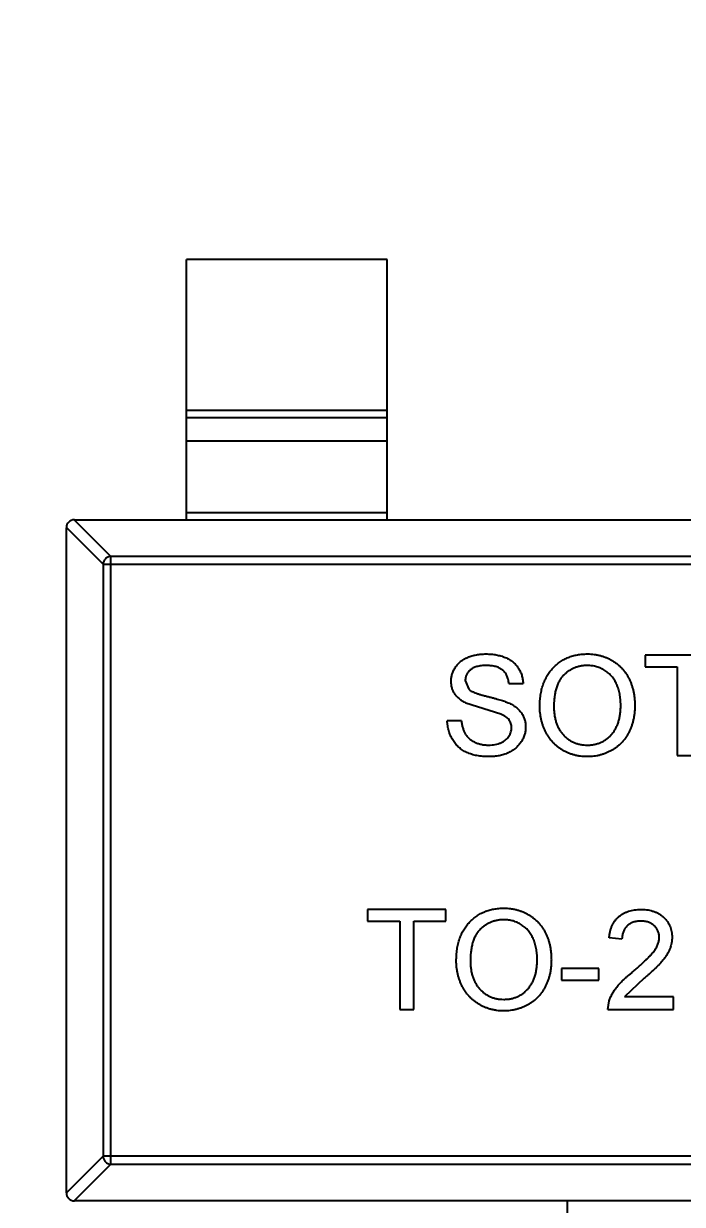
# Model space of a CAD drawing. Header units: inches. Extents: x -36 to 490, y -51 to 98.
# Drawn here: x 423.613 to 425.257, y 18.159 to 21.106 of the extents above; entities that cross this region are included whole.
import ezdxf

# ---------------------------------------------------------------- set-up
doc = ezdxf.new("R2010")
doc.units = ezdxf.units.IN
doc.header["$LTSCALE"] = 1.21
doc.header["$MEASUREMENT"] = 0
doc.header["$PDMODE"] = 3
doc.header["$PDSIZE"] = 0.3125
doc.layers.get('0').update_dxf_attribs({"linetype": 'CONTINUOUS'})
doc.layers.get('Defpoints').update_dxf_attribs({"linetype": 'CONTINUOUS'})
doc.layers.add('DIM', color=3, linetype='CONTINUOUS')
doc.styles.get("Standard").update_dxf_attribs({"font": 'txt', "width": 0.8})
doc.dimstyles.get("Standard").update_dxf_attribs({"dimtxt": 0.15625, "dimasz": 0.1875, "dimexe": 0.125, "dimexo": 0.0625, "dimgap": 0.09, "dimtad": 0, "dimtih": 1, "dimtoh": 1, "dimzin": 4, "dimdsep": 46, "dimtxsty": 'Standard', "dimblk": '_FILLED', "dimblk1": '_FILLED', "dimblk2": '_FILLED', "dimcen": 0.09, "dimazin": 1, "dimtp": 0.01, "dimtm": 0.01, "dimtfac": 1, "dimtofl": 0, "dimtmove": 0, "dimatfit": 3, "dimldrblk": '_FILLED', "dimfxl": 1, "dimtolj": 1, "dimtzin": 4, "dimarcsym": 0})

# ---------------------------------------------------------------- blocks, each defined once
blk = doc.blocks.new('_FILLED')
at = {"color": 0, "linetype": 'ByBlock'}
blk.add_solid([(0, 0), (-1, 0.1667), (-1, -0.1667)], dxfattribs=at)
blk = doc.blocks.new('*D70')
at = {"layer": 'Defpoints', "color": 0}
for p in [(406.8003, 41.9888), (406.8003, -7.0611), (488.6342, -7.0611)]:
    blk.add_point(p, dxfattribs=at)
at = {"layer": 'DIM', "color": 0, "lineweight": -2}
for p, q in [((406.8628, 41.9888), (488.7592, 41.9888)), ((488.6342, 39.4488), (488.6342, 21.3872)), ((488.6342, -4.5211), (488.6342, 13.5405)), ((406.8628, -7.0611), (488.7592, -7.0611))]:
    blk.add_line(p, q, dxfattribs=at)
at = {"layer": 'DIM', "color": 0, "lineweight": -2, "xscale": 2.54, "yscale": 2.54, "zscale": 2.54}
for p, rotation in [((488.6342, 41.9888), 90), ((488.6342, -7.0611), 270)]:
    blk.add_blockref('_FILLED', p, dxfattribs=dict(at, rotation=rotation))
at = {"layer": 'DIM', "color": 0, "insert": (488.6342, 17.4638), "char_height": 2.5, "attachment_point": 5, "rotation": 90, "line_spacing_factor": 2.5}
blk.add_mtext('\\A1;49.05', dxfattribs=at)

msp = doc.modelspace()

# ---------------------------------------------------------------- linework, layer by layer
at = {"color": 7, "linetype": 'Continuous'}
for p, q in [((424.5199, 20.518), (424.0199, 20.518)), ((424.0199, 19.868), (424.0199, 20.518)), ((424.5199, 19.868), (424.5199, 20.518)), ((424.0199, 20.1419), (424.5199, 20.1419)), ((424.5199, 20.1221), (424.0199, 20.1221)), ((424.5199, 20.0641), (424.0199, 20.0641)), ((423.7396, 19.868), (423.831, 19.7766)), ((423.7399, 19.868), (426.6999, 19.868)), ((424.0199, 19.8858), (424.5199, 19.8858)), ((423.8113, 19.7569), (423.7199, 19.8483)), ((423.7199, 18.188), (423.7199, 19.848)), ((426.6088, 19.7766), (423.831, 19.7766)), ((423.831, 18.2595), (423.831, 19.7766)), ((423.8113, 19.7569), (426.6285, 19.7569)), ((423.8113, 19.7569), (423.8113, 18.2792)), ((425.3594, 19.5299), (425.1638, 19.5299)), ((425.1638, 19.5299), (425.1638, 19.501)), ((425.1638, 19.501), (425.244, 19.501)), ((425.244, 19.501), (425.244, 19.2799)), ((424.7151, 19.4669), (424.7241, 19.4448)), ((424.8241, 19.4594), (424.8594, 19.4594)), ((424.8039, 19.3829), (424.7168, 19.4106)), ((424.7055, 19.3664), (424.6703, 19.3664)), ((425.244, 19.2799), (425.2792, 19.2799)), ((424.667, 18.8953), (424.4715, 18.8953)), ((424.4715, 18.8953), (424.4715, 18.8664)), ((424.667, 18.8664), (424.667, 18.8953)), ((424.4715, 18.8664), (424.5517, 18.8664)), ((424.5517, 18.8664), (424.5517, 18.6453)), ((424.5869, 18.8664), (424.667, 18.8664)), ((424.5869, 18.6453), (424.5869, 18.8664)), ((425.1061, 18.8215), (425.0741, 18.8247)), ((425.0485, 18.7478), (424.9555, 18.7478)), ((424.9555, 18.7478), (424.9555, 18.719)), ((425.0485, 18.719), (425.0485, 18.7478)), ((424.9555, 18.719), (425.0485, 18.719)), ((425.1618, 18.7237), (425.1121, 18.6773)), ((425.0709, 18.6453), (425.0742, 18.6675)), ((425.2344, 18.6773), (425.1121, 18.6773)), ((425.2344, 18.6453), (425.2344, 18.6773)), ((424.5517, 18.6453), (424.5869, 18.6453)), ((425.0709, 18.6453), (425.2344, 18.6453)), ((423.7199, 18.1877), (423.8113, 18.2792)), ((426.6285, 18.2792), (423.8113, 18.2792)), ((423.831, 18.2595), (423.7396, 18.168)), ((423.831, 18.2595), (426.6088, 18.2595)), ((426.6999, 18.168), (423.7399, 18.168)), ((424.9699, 17.518), (424.9699, 18.168))]:
    msp.add_line(p, q, dxfattribs=at)
for centre, start, end in [((423.7399, 19.848), 90, 180), ((423.7399, 18.188), 180, 270)]:
    msp.add_arc(centre, 0.02, start, end, dxfattribs=at)
for points, knots in [([(423.831, 19.7766), (423.8285, 19.7765), (423.8234, 19.7754), (423.817, 19.771), (423.8126, 19.7645), (423.8114, 19.7595), (423.8113, 19.7569)], [0, 0, 0, 0, 0.249032, 0.5, 0.750968, 1, 1, 1, 1]), ([(424.6799, 19.4646), (424.68, 19.4677), (424.6802, 19.4739), (424.6823, 19.4829), (424.6857, 19.4916), (424.6895, 19.4985), (424.6932, 19.5038), (424.6963, 19.5075), (424.6997, 19.511), (424.7035, 19.5142), (424.7075, 19.5172), (424.7118, 19.52), (424.7165, 19.5224), (424.7231, 19.5255), (424.7319, 19.5285), (424.743, 19.5312), (424.7546, 19.5327), (424.7626, 19.533), (424.7667, 19.5331)], [0, 0, 0, 0, 0.074995, 0.149165, 0.223664, 0.300412, 0.33957, 0.378921, 0.418096, 0.45823, 0.498427, 0.539708, 0.582216, 0.625824, 0.715481, 0.807384, 0.901634, 1, 1, 1, 1]), ([(424.7667, 19.5331), (424.7711, 19.533), (424.7798, 19.5328), (424.7923, 19.5311), (424.8041, 19.5283), (424.8133, 19.5251), (424.8201, 19.5219), (424.8249, 19.5194), (424.8294, 19.5165), (424.8336, 19.5134), (424.8375, 19.51), (424.841, 19.5063), (424.8443, 19.5024), (424.8483, 19.4969), (424.8525, 19.4895), (424.8561, 19.4799), (424.8586, 19.4699), (424.8591, 19.4629), (424.8594, 19.4594)], [0, 0, 0, 0, 0.100475, 0.195644, 0.286083, 0.372983, 0.415026, 0.456052, 0.495939, 0.535566, 0.574087, 0.612519, 0.651081, 0.689513, 0.766237, 0.84235, 0.919974, 1, 1, 1, 1]), ([(424.901, 19.4016), (424.9011, 19.4066), (424.9013, 19.4163), (424.9029, 19.4306), (424.9054, 19.4439), (424.9091, 19.4565), (424.9138, 19.4682), (424.9194, 19.4791), (424.9262, 19.4891), (424.934, 19.4983), (424.9426, 19.5064), (424.9518, 19.5136), (424.9617, 19.5196), (424.9721, 19.5246), (424.9832, 19.5284), (424.9949, 19.5311), (425.0071, 19.5328), (425.0155, 19.533), (425.0198, 19.5331)], [0, 0, 0, 0, 0.075226, 0.146575, 0.2145, 0.27953, 0.342403, 0.403496, 0.463762, 0.523864, 0.583252, 0.641302, 0.698898, 0.756295, 0.814628, 0.874325, 0.935783, 1, 1, 1, 1]), ([(425.0198, 19.5331), (425.0226, 19.533), (425.0282, 19.5329), (425.0365, 19.5322), (425.0445, 19.5309), (425.0524, 19.5291), (425.0601, 19.5267), (425.0675, 19.524), (425.0747, 19.5206), (425.0817, 19.5167), (425.0884, 19.5124), (425.0947, 19.5077), (425.1005, 19.5026), (425.1061, 19.4971), (425.1111, 19.4911), (425.1158, 19.4848), (425.12, 19.4781), (425.1238, 19.4709), (425.1272, 19.4635), (425.1301, 19.4558), (425.1326, 19.4478), (425.1347, 19.4396), (425.1362, 19.4312), (425.1374, 19.4225), (425.138, 19.4136), (425.1381, 19.4075), (425.1382, 19.4045)], [0, 0, 0, 0, 0.043099, 0.085587, 0.126908, 0.167967, 0.20845, 0.249025, 0.289281, 0.33001, 0.370598, 0.410466, 0.450033, 0.489688, 0.529116, 0.569037, 0.609703, 0.650759, 0.692509, 0.734219, 0.776707, 0.819552, 0.863351, 0.907839, 0.953334, 1, 1, 1, 1]), ([(424.7681, 19.5042), (424.7658, 19.5042), (424.7615, 19.5042), (424.7553, 19.5036), (424.7496, 19.5028), (424.7443, 19.5016), (424.7394, 19.5), (424.735, 19.4982), (424.7312, 19.4959), (424.7277, 19.4934), (424.7248, 19.4905), (424.7222, 19.4876), (424.72, 19.4845), (424.7182, 19.4813), (424.7168, 19.4779), (424.7159, 19.4743), (424.7152, 19.4707), (424.7152, 19.4682), (424.7151, 19.4669)], [0, 0, 0, 0, 0.091511, 0.177143, 0.257108, 0.331198, 0.400592, 0.465625, 0.526973, 0.585443, 0.641399, 0.695044, 0.746782, 0.796959, 0.847545, 0.897439, 0.947649, 1, 1, 1, 1]), ([(424.8241, 19.4594), (424.8239, 19.4611), (424.8234, 19.4646), (424.8223, 19.4697), (424.8208, 19.4744), (424.819, 19.4788), (424.8169, 19.4828), (424.8143, 19.4866), (424.8114, 19.4899), (424.8082, 19.4929), (424.8046, 19.4956), (424.8005, 19.4979), (424.7961, 19.4999), (424.7913, 19.5015), (424.786, 19.5027), (424.7804, 19.5036), (424.7744, 19.5041), (424.7702, 19.5042), (424.7681, 19.5042)], [0, 0, 0, 0, 0.067155, 0.131403, 0.192732, 0.251253, 0.307704, 0.362699, 0.417778, 0.472304, 0.527873, 0.58523, 0.645057, 0.707952, 0.774434, 0.84494, 0.920404, 1, 1, 1, 1]), ([(425.02, 19.5042), (425.0172, 19.5042), (425.0116, 19.5041), (425.0034, 19.5028), (424.9956, 19.501), (424.988, 19.4985), (424.9808, 19.4951), (424.9738, 19.4909), (424.9671, 19.4861), (424.9608, 19.4805), (424.9549, 19.4741), (424.9499, 19.4666), (424.9457, 19.4581), (424.9422, 19.4486), (424.9395, 19.4381), (424.9377, 19.4267), (424.9365, 19.4143), (424.9363, 19.4056), (424.9363, 19.4012)], [0, 0, 0, 0, 0.055943, 0.110382, 0.164048, 0.216759, 0.269601, 0.323009, 0.377581, 0.433449, 0.490922, 0.550625, 0.613117, 0.679861, 0.751358, 0.828261, 0.910795, 1, 1, 1, 1]), ([(425.1029, 19.4047), (425.1029, 19.4072), (425.1029, 19.412), (425.1023, 19.4192), (425.1016, 19.4261), (425.1005, 19.4328), (425.099, 19.4392), (425.0974, 19.4455), (425.0953, 19.4514), (425.0929, 19.4571), (425.0903, 19.4626), (425.0873, 19.4677), (425.0841, 19.4725), (425.0806, 19.4771), (425.0767, 19.4812), (425.0726, 19.4851), (425.0682, 19.4887), (425.0635, 19.4919), (425.0586, 19.4948), (425.0535, 19.4973), (425.0483, 19.4995), (425.0429, 19.5012), (425.0374, 19.5025), (425.0317, 19.5036), (425.0259, 19.5041), (425.0219, 19.5042), (425.02, 19.5042)], [0, 0, 0, 0, 0.050852, 0.099752, 0.147438, 0.194086, 0.239171, 0.28334, 0.326577, 0.368936, 0.410572, 0.451051, 0.490877, 0.530044, 0.568937, 0.607578, 0.64642, 0.685679, 0.724799, 0.763513, 0.802173, 0.84074, 0.879649, 0.919071, 0.959098, 1, 1, 1, 1]), ([(424.7168, 19.4106), (424.7138, 19.4122), (424.7082, 19.4152), (424.7005, 19.4207), (424.6941, 19.4268), (424.6889, 19.4335), (424.6848, 19.4406), (424.682, 19.4483), (424.6801, 19.4563), (424.68, 19.4618), (424.6799, 19.4646)], [0, 0, 0, 0, 0.144805, 0.279512, 0.406394, 0.527502, 0.645393, 0.761885, 0.878942, 1, 1, 1, 1]), ([(424.7241, 19.4448), (424.725, 19.4441), (424.7269, 19.4425), (424.7304, 19.4403), (424.7349, 19.4381), (424.7402, 19.4359), (424.7464, 19.4337), (424.7534, 19.4315), (424.7614, 19.4292), (424.77, 19.4271), (424.7787, 19.4249), (424.787, 19.4228), (424.7946, 19.4207), (424.8014, 19.4187), (424.8077, 19.4168), (424.8132, 19.4149), (424.818, 19.4131), (424.821, 19.4119), (424.8224, 19.4113)], [0, 0, 0, 0, 0.032743, 0.07241, 0.119611, 0.174673, 0.237345, 0.308352, 0.38763, 0.474784, 0.563332, 0.645136, 0.720203, 0.789134, 0.851497, 0.907331, 0.956969, 1, 1, 1, 1]), ([(424.8224, 19.4113), (424.8242, 19.4104), (424.8277, 19.4088), (424.8327, 19.406), (424.8374, 19.4032), (424.8417, 19.4001), (424.8456, 19.3968), (424.8491, 19.3934), (424.8524, 19.3899), (424.8552, 19.3861), (424.8577, 19.3822), (424.8599, 19.3781), (424.8616, 19.3739), (424.8632, 19.3696), (424.8643, 19.3651), (424.8652, 19.3605), (424.8657, 19.3557), (424.8657, 19.3525), (424.8658, 19.3508)], [0, 0, 0, 0, 0.074931, 0.147078, 0.216364, 0.282503, 0.346688, 0.408836, 0.469262, 0.528432, 0.587001, 0.644416, 0.702189, 0.759767, 0.81849, 0.877633, 0.93802, 1, 1, 1, 1]), ([(425.0196, 19.2767), (425.0167, 19.2767), (425.011, 19.2768), (425.0026, 19.2776), (424.9944, 19.2789), (424.9865, 19.2808), (424.9787, 19.2832), (424.9712, 19.2861), (424.964, 19.2895), (424.957, 19.2934), (424.9503, 19.2978), (424.944, 19.3027), (424.9382, 19.3079), (424.9328, 19.3135), (424.9277, 19.3194), (424.9231, 19.3258), (424.9189, 19.3326), (424.9152, 19.3397), (424.9118, 19.347), (424.909, 19.3545), (424.9065, 19.3621), (424.9045, 19.3698), (424.9029, 19.3776), (424.9019, 19.3855), (424.9011, 19.3935), (424.901, 19.3989), (424.901, 19.4016)], [0, 0, 0, 0, 0.044697, 0.088534, 0.131409, 0.173814, 0.215715, 0.257247, 0.298848, 0.340604, 0.382029, 0.42297, 0.463632, 0.504048, 0.544591, 0.584964, 0.626265, 0.667979, 0.709943, 0.751382, 0.792619, 0.833948, 0.875008, 0.916446, 0.957907, 1, 1, 1, 1]), ([(424.9363, 19.4012), (424.9363, 19.3976), (424.9364, 19.3905), (424.9376, 19.3803), (424.9395, 19.3706), (424.942, 19.3614), (424.9454, 19.353), (424.9494, 19.345), (424.9543, 19.3377), (424.9598, 19.331), (424.9659, 19.325), (424.9724, 19.3198), (424.9794, 19.3154), (424.9866, 19.3118), (424.9943, 19.309), (425.0024, 19.307), (425.0108, 19.3057), (425.0165, 19.3056), (425.0195, 19.3055)], [0, 0, 0, 0, 0.075964, 0.148125, 0.217201, 0.2833, 0.347202, 0.4093, 0.470426, 0.531588, 0.591739, 0.650258, 0.707303, 0.764208, 0.821148, 0.879119, 0.938423, 1, 1, 1, 1]), ([(425.0195, 19.3055), (425.0224, 19.3056), (425.0283, 19.3057), (425.0368, 19.3069), (425.0449, 19.309), (425.0527, 19.3118), (425.06, 19.3155), (425.067, 19.3199), (425.0734, 19.3253), (425.0796, 19.3313), (425.0851, 19.3381), (425.0899, 19.3456), (425.0939, 19.3538), (425.0973, 19.3627), (425.0998, 19.3723), (425.1017, 19.3825), (425.1028, 19.3934), (425.1029, 19.4009), (425.1029, 19.4047)], [0, 0, 0, 0, 0.061055, 0.119545, 0.176806, 0.232956, 0.288583, 0.344667, 0.401662, 0.46054, 0.520477, 0.581213, 0.643431, 0.707961, 0.775371, 0.846414, 0.921152, 1, 1, 1, 1]), ([(425.1382, 19.4045), (425.1381, 19.4014), (425.138, 19.3952), (425.1373, 19.3862), (425.1361, 19.3774), (425.1345, 19.3688), (425.1323, 19.3605), (425.1297, 19.3524), (425.1266, 19.3446), (425.1231, 19.337), (425.1191, 19.3298), (425.1147, 19.323), (425.1098, 19.3167), (425.1047, 19.3108), (425.0991, 19.3054), (425.093, 19.3004), (425.0866, 19.2959), (425.0799, 19.2919), (425.0728, 19.2883), (425.0656, 19.2852), (425.0583, 19.2825), (425.0508, 19.2804), (425.0432, 19.2787), (425.0355, 19.2775), (425.0276, 19.2768), (425.0223, 19.2767), (425.0196, 19.2767)], [0, 0, 0, 0, 0.04756, 0.093962, 0.139112, 0.183626, 0.227457, 0.270703, 0.313611, 0.35626, 0.398366, 0.439557, 0.480045, 0.519888, 0.559658, 0.599421, 0.639208, 0.679668, 0.72002, 0.759859, 0.79956, 0.839199, 0.878956, 0.918794, 0.959083, 1, 1, 1, 1]), ([(424.775, 19.2767), (424.7722, 19.2767), (424.7669, 19.2767), (424.7591, 19.2773), (424.7516, 19.278), (424.7444, 19.2792), (424.7376, 19.2807), (424.7311, 19.2825), (424.7249, 19.2846), (424.7191, 19.287), (424.7136, 19.2899), (424.7084, 19.2929), (424.7035, 19.2964), (424.699, 19.3003), (424.6946, 19.3043), (424.6907, 19.3088), (424.687, 19.3136), (424.6837, 19.3187), (424.6807, 19.3241), (424.678, 19.3296), (424.6757, 19.3353), (424.6739, 19.3412), (424.6724, 19.3472), (424.6713, 19.3535), (424.6705, 19.3599), (424.6703, 19.3642), (424.6703, 19.3664)], [0, 0, 0, 0, 0.052493, 0.102825, 0.151397, 0.198033, 0.242876, 0.285999, 0.327849, 0.368395, 0.407852, 0.446838, 0.485166, 0.523341, 0.561602, 0.59992, 0.638496, 0.677791, 0.71729, 0.756605, 0.796068, 0.835886, 0.875714, 0.916263, 0.95776, 1, 1, 1, 1]), ([(424.7055, 19.3664), (424.7059, 19.3632), (424.7066, 19.3572), (424.7087, 19.3485), (424.7114, 19.3408), (424.7147, 19.3338), (424.7191, 19.3277), (424.7244, 19.3221), (424.7309, 19.3174), (424.7381, 19.3131), (424.7462, 19.3097), (424.7548, 19.3073), (424.764, 19.3058), (424.7702, 19.3056), (424.7734, 19.3055)], [0, 0, 0, 0, 0.093796, 0.180188, 0.260363, 0.334847, 0.407093, 0.481448, 0.559271, 0.64227, 0.728586, 0.815978, 0.906035, 1, 1, 1, 1]), ([(424.8305, 19.3491), (424.8304, 19.3509), (424.8303, 19.3545), (424.8292, 19.3596), (424.8271, 19.3643), (424.8245, 19.3688), (424.8208, 19.3729), (424.8161, 19.3766), (424.8104, 19.38), (424.8061, 19.3819), (424.8039, 19.3829)], [0, 0, 0, 0, 0.117768, 0.230176, 0.339843, 0.450625, 0.566943, 0.696021, 0.839438, 1, 1, 1, 1]), ([(424.7734, 19.3055), (424.7762, 19.3056), (424.7818, 19.3057), (424.7897, 19.3069), (424.7972, 19.3086), (424.8041, 19.3113), (424.8104, 19.3144), (424.8158, 19.3183), (424.8204, 19.3227), (424.8241, 19.3276), (424.8269, 19.3328), (424.829, 19.3382), (424.8303, 19.3436), (424.8304, 19.3473), (424.8305, 19.3491)], [0, 0, 0, 0, 0.105584, 0.205868, 0.300947, 0.393002, 0.480949, 0.562874, 0.641461, 0.717742, 0.791772, 0.862716, 0.931777, 1, 1, 1, 1]), ([(424.8658, 19.3508), (424.8656, 19.3476), (424.8654, 19.3411), (424.8631, 19.3315), (424.8596, 19.3222), (424.8555, 19.3149), (424.8516, 19.3093), (424.8484, 19.3052), (424.8448, 19.3015), (424.8409, 19.298), (424.8367, 19.2947), (424.8322, 19.2917), (424.8274, 19.2889), (424.8205, 19.2854), (424.8114, 19.2819), (424.7999, 19.2789), (424.7876, 19.277), (424.7792, 19.2768), (424.775, 19.2767)], [0, 0, 0, 0, 0.074816, 0.148535, 0.223872, 0.301297, 0.340894, 0.38034, 0.420127, 0.45995, 0.500831, 0.541907, 0.584439, 0.62808, 0.717267, 0.80786, 0.901925, 1, 1, 1, 1]), ([(424.6927, 18.7669), (424.6928, 18.772), (424.6929, 18.7817), (424.6945, 18.7959), (424.6971, 18.8093), (424.7008, 18.8219), (424.7054, 18.8336), (424.7111, 18.8445), (424.7179, 18.8545), (424.7256, 18.8637), (424.7343, 18.8718), (424.7435, 18.879), (424.7533, 18.885), (424.7638, 18.89), (424.7748, 18.8938), (424.7865, 18.8964), (424.7988, 18.8982), (424.8071, 18.8984), (424.8114, 18.8985)], [0, 0, 0, 0, 0.075226, 0.146575, 0.2145, 0.27953, 0.342403, 0.403496, 0.463762, 0.523864, 0.583252, 0.641302, 0.698898, 0.756295, 0.814628, 0.874325, 0.935783, 1, 1, 1, 1]), ([(424.8114, 18.8985), (424.8142, 18.8984), (424.8199, 18.8983), (424.8281, 18.8976), (424.8362, 18.8962), (424.8441, 18.8945), (424.8517, 18.8921), (424.8592, 18.8894), (424.8664, 18.8859), (424.8734, 18.8821), (424.8801, 18.8778), (424.8863, 18.8731), (424.8922, 18.868), (424.8977, 18.8625), (424.9028, 18.8565), (424.9074, 18.8502), (424.9117, 18.8434), (424.9155, 18.8363), (424.9189, 18.8289), (424.9218, 18.8212), (424.9243, 18.8132), (424.9264, 18.805), (424.9279, 18.7966), (424.9291, 18.7879), (424.9297, 18.7789), (424.9298, 18.7729), (424.9299, 18.7699)], [0, 0, 0, 0, 0.043099, 0.085587, 0.126908, 0.167967, 0.20845, 0.249025, 0.289281, 0.33001, 0.370598, 0.410466, 0.450033, 0.489688, 0.529116, 0.569037, 0.609703, 0.650759, 0.692509, 0.734219, 0.776707, 0.819552, 0.863351, 0.907839, 0.953334, 1, 1, 1, 1]), ([(425.0741, 18.8247), (425.0744, 18.8275), (425.0751, 18.833), (425.0767, 18.8408), (425.0789, 18.8482), (425.0816, 18.855), (425.0849, 18.8613), (425.0887, 18.8672), (425.0931, 18.8725), (425.0981, 18.8773), (425.1035, 18.8815), (425.1094, 18.8852), (425.1158, 18.8883), (425.1227, 18.8909), (425.1299, 18.8928), (425.1376, 18.8942), (425.1458, 18.8951), (425.1514, 18.8952), (425.1542, 18.8953)], [0, 0, 0, 0, 0.070675, 0.137493, 0.201473, 0.262869, 0.32255, 0.380737, 0.43822, 0.495487, 0.553484, 0.611346, 0.670644, 0.731587, 0.794183, 0.859445, 0.928208, 1, 1, 1, 1]), ([(425.1542, 18.8953), (425.1571, 18.8952), (425.1627, 18.8951), (425.171, 18.8941), (425.1787, 18.8926), (425.186, 18.8904), (425.1928, 18.8876), (425.1992, 18.8842), (425.2051, 18.8802), (425.2105, 18.8755), (425.2153, 18.8704), (425.2196, 18.865), (425.2231, 18.8593), (425.2261, 18.8533), (425.2284, 18.8469), (425.2299, 18.8403), (425.231, 18.8334), (425.2311, 18.8286), (425.2311, 18.8262)], [0, 0, 0, 0, 0.074712, 0.145539, 0.213339, 0.278615, 0.342094, 0.40389, 0.465063, 0.526577, 0.587328, 0.64638, 0.704345, 0.761672, 0.819418, 0.878039, 0.937796, 1, 1, 1, 1]), ([(424.8116, 18.8696), (424.8088, 18.8696), (424.8033, 18.8694), (424.7951, 18.8682), (424.7873, 18.8664), (424.7797, 18.8638), (424.7724, 18.8605), (424.7655, 18.8563), (424.7588, 18.8515), (424.7525, 18.8459), (424.7466, 18.8395), (424.7416, 18.832), (424.7374, 18.8235), (424.7339, 18.814), (424.7312, 18.8035), (424.7293, 18.7921), (424.7282, 18.7796), (424.728, 18.771), (424.7279, 18.7665)], [0, 0, 0, 0, 0.055943, 0.110382, 0.164048, 0.216759, 0.269601, 0.323009, 0.377581, 0.433449, 0.490922, 0.550625, 0.613117, 0.679861, 0.751358, 0.828261, 0.910795, 1, 1, 1, 1]), ([(424.8946, 18.7701), (424.8946, 18.7726), (424.8945, 18.7774), (424.894, 18.7846), (424.8933, 18.7915), (424.8922, 18.7982), (424.8907, 18.8046), (424.889, 18.8108), (424.887, 18.8168), (424.8846, 18.8225), (424.882, 18.828), (424.879, 18.8331), (424.8757, 18.8379), (424.8723, 18.8425), (424.8684, 18.8466), (424.8643, 18.8505), (424.8598, 18.8541), (424.8551, 18.8573), (424.8502, 18.8602), (424.8452, 18.8627), (424.84, 18.8649), (424.8346, 18.8666), (424.829, 18.8679), (424.8234, 18.8689), (424.8175, 18.8695), (424.8136, 18.8696), (424.8116, 18.8696)], [0, 0, 0, 0, 0.050852, 0.099752, 0.147438, 0.194086, 0.239171, 0.28334, 0.326577, 0.368936, 0.410572, 0.451051, 0.490877, 0.530044, 0.568937, 0.607578, 0.64642, 0.685679, 0.724799, 0.763513, 0.802173, 0.84074, 0.879649, 0.919071, 0.959098, 1, 1, 1, 1]), ([(425.1535, 18.8664), (425.1518, 18.8664), (425.1484, 18.8663), (425.1434, 18.8657), (425.1387, 18.8648), (425.1342, 18.8635), (425.1301, 18.8618), (425.1261, 18.8597), (425.1225, 18.8574), (425.1191, 18.8546), (425.1161, 18.8514), (425.1134, 18.848), (425.1112, 18.8443), (425.1094, 18.8403), (425.108, 18.836), (425.1069, 18.8314), (425.1063, 18.8266), (425.1062, 18.8232), (425.1061, 18.8215)], [0, 0, 0, 0, 0.070696, 0.138358, 0.20337, 0.2657, 0.327256, 0.386512, 0.445858, 0.505173, 0.56378, 0.622343, 0.680824, 0.739795, 0.800801, 0.864239, 0.930631, 1, 1, 1, 1]), ([(425.1991, 18.8259), (425.1991, 18.8273), (425.199, 18.8301), (425.1983, 18.8341), (425.1974, 18.838), (425.196, 18.8417), (425.1943, 18.8452), (425.192, 18.8486), (425.1894, 18.8518), (425.1865, 18.8547), (425.1833, 18.8575), (425.1797, 18.8598), (425.1759, 18.8619), (425.1719, 18.8636), (425.1677, 18.8648), (425.1632, 18.8657), (425.1584, 18.8663), (425.1552, 18.8664), (425.1535, 18.8664)], [0, 0, 0, 0, 0.061762, 0.121174, 0.179421, 0.236843, 0.294322, 0.353191, 0.412721, 0.474522, 0.537057, 0.599591, 0.662367, 0.725246, 0.790316, 0.857724, 0.927232, 1, 1, 1, 1]), ([(425.1319, 18.7388), (425.1351, 18.7415), (425.1413, 18.7467), (425.15, 18.7544), (425.158, 18.7616), (425.1651, 18.7683), (425.1714, 18.7746), (425.1769, 18.7804), (425.1816, 18.7856), (425.1855, 18.7905), (425.1887, 18.7951), (425.1915, 18.7996), (425.1938, 18.8041), (425.1957, 18.8085), (425.1973, 18.8129), (425.1983, 18.8173), (425.199, 18.8216), (425.1991, 18.8245), (425.1991, 18.8259)], [0, 0, 0, 0, 0.11141, 0.214526, 0.309417, 0.396087, 0.474284, 0.544374, 0.60642, 0.660582, 0.709794, 0.756451, 0.800767, 0.843168, 0.884295, 0.923885, 0.962359, 1, 1, 1, 1]), ([(425.2311, 18.8262), (425.2311, 18.8238), (425.2309, 18.8188), (425.2299, 18.8114), (425.228, 18.8041), (425.2256, 18.7968), (425.2222, 18.7894), (425.218, 18.7819), (425.2128, 18.7742), (425.2078, 18.7677), (425.2031, 18.7622), (425.1989, 18.7577), (425.1941, 18.7529), (425.1889, 18.7477), (425.1829, 18.7422), (425.1764, 18.7363), (425.1693, 18.7301), (425.1643, 18.7259), (425.1618, 18.7237)], [0, 0, 0, 0, 0.057945, 0.116018, 0.174826, 0.234683, 0.296827, 0.364061, 0.436192, 0.51426, 0.556976, 0.604856, 0.657675, 0.715751, 0.77884, 0.847501, 0.921228, 1, 1, 1, 1]), ([(424.8113, 18.642), (424.8084, 18.6421), (424.8027, 18.6422), (424.7943, 18.643), (424.7861, 18.6443), (424.7781, 18.6461), (424.7704, 18.6486), (424.7629, 18.6515), (424.7556, 18.6549), (424.7486, 18.6588), (424.742, 18.6632), (424.7357, 18.6681), (424.7298, 18.6733), (424.7244, 18.6789), (424.7193, 18.6848), (424.7148, 18.6912), (424.7106, 18.698), (424.7068, 18.7051), (424.7035, 18.7124), (424.7006, 18.7199), (424.6982, 18.7275), (424.6962, 18.7352), (424.6946, 18.743), (424.6935, 18.7509), (424.6928, 18.7589), (424.6927, 18.7642), (424.6927, 18.7669)], [0, 0, 0, 0, 0.044697, 0.088534, 0.131409, 0.173814, 0.215715, 0.257247, 0.298848, 0.340604, 0.382029, 0.42297, 0.463632, 0.504048, 0.544591, 0.584964, 0.626265, 0.667979, 0.709943, 0.751382, 0.792619, 0.833948, 0.875008, 0.916446, 0.957907, 1, 1, 1, 1]), ([(424.7279, 18.7665), (424.728, 18.7629), (424.7281, 18.7559), (424.7293, 18.7456), (424.7311, 18.736), (424.7337, 18.7268), (424.737, 18.7183), (424.7411, 18.7104), (424.7459, 18.7031), (424.7515, 18.6964), (424.7576, 18.6904), (424.7641, 18.6852), (424.771, 18.6808), (424.7783, 18.6772), (424.786, 18.6743), (424.794, 18.6724), (424.8025, 18.6711), (424.8082, 18.671), (424.8111, 18.6709)], [0, 0, 0, 0, 0.075964, 0.148125, 0.217201, 0.2833, 0.347202, 0.4093, 0.470426, 0.531588, 0.591739, 0.650258, 0.707303, 0.764208, 0.821148, 0.879119, 0.938423, 1, 1, 1, 1]), ([(424.8111, 18.6709), (424.8141, 18.671), (424.8199, 18.6711), (424.8285, 18.6723), (424.8366, 18.6744), (424.8444, 18.6772), (424.8517, 18.6809), (424.8586, 18.6853), (424.8651, 18.6906), (424.8712, 18.6967), (424.8767, 18.7035), (424.8816, 18.711), (424.8856, 18.7192), (424.889, 18.7281), (424.8915, 18.7376), (424.8933, 18.7479), (424.8944, 18.7588), (424.8945, 18.7663), (424.8946, 18.7701)], [0, 0, 0, 0, 0.061055, 0.119545, 0.176806, 0.232956, 0.288583, 0.344667, 0.401662, 0.46054, 0.520477, 0.581213, 0.643431, 0.707961, 0.775371, 0.846414, 0.921152, 1, 1, 1, 1]), ([(424.9299, 18.7699), (424.9298, 18.7667), (424.9297, 18.7606), (424.929, 18.7515), (424.9278, 18.7427), (424.9262, 18.7342), (424.924, 18.7258), (424.9214, 18.7178), (424.9183, 18.7099), (424.9147, 18.7024), (424.9107, 18.6952), (424.9063, 18.6884), (424.9015, 18.6821), (424.8963, 18.6762), (424.8907, 18.6708), (424.8847, 18.6658), (424.8783, 18.6613), (424.8715, 18.6572), (424.8645, 18.6537), (424.8573, 18.6506), (424.85, 18.6479), (424.8425, 18.6458), (424.8349, 18.6441), (424.8271, 18.6429), (424.8193, 18.6422), (424.8139, 18.6421), (424.8113, 18.642)], [0, 0, 0, 0, 0.04756, 0.093962, 0.139112, 0.183626, 0.227457, 0.270703, 0.313611, 0.35626, 0.398366, 0.439557, 0.480045, 0.519888, 0.559658, 0.599421, 0.639208, 0.679668, 0.72002, 0.759859, 0.79956, 0.839199, 0.878956, 0.918794, 0.959083, 1, 1, 1, 1]), ([(425.0742, 18.6675), (425.0753, 18.6704), (425.0775, 18.6764), (425.0818, 18.685), (425.087, 18.6935), (425.092, 18.7005), (425.0966, 18.7061), (425.1004, 18.7104), (425.1047, 18.7149), (425.1094, 18.7194), (425.1144, 18.7241), (425.1198, 18.729), (425.1257, 18.7338), (425.1298, 18.7371), (425.1319, 18.7388)], [0, 0, 0, 0, 0.100388, 0.204407, 0.310686, 0.422157, 0.480685, 0.543238, 0.6095, 0.679555, 0.753841, 0.831641, 0.913813, 1, 1, 1, 1]), ([(423.8113, 18.2792), (423.8114, 18.2766), (423.8126, 18.2715), (423.817, 18.2651), (423.8234, 18.2607), (423.8285, 18.2595), (423.831, 18.2595)], [0, 0, 0, 0, 0.249032, 0.5, 0.750968, 1, 1, 1, 1])]:
    msp.add_open_spline(points, degree=3, knots=knots, dxfattribs=at)

# ---------------------------------------------------------------- dimensions: what is measured, and where the dimension line sits
at = {"layer": 'DIM'}
dim = msp.add_linear_dim(base=(488.6342, -7.0611), p1=(406.8003, 41.9888), p2=(406.8003, -7.0611), angle=90, dimstyle='Standard', override={"dimtxt": 2.5, "dimasz": 2.54, "dimtih": 0, "dimtoh": 0, "dimzin": 0, "dimcen": 0.198, "dimadec": 0, "dimazin": 0, "dimtp": 0, "dimtm": 0, "dimtdec": 4, "dimtzin": 0}, dxfattribs=at)
dim.commit()
dim.dimension.update_dxf_attribs({"geometry": '*D70', "text_midpoint": (488.6342, 17.4638)})

doc.saveas('drawing.dxf')
